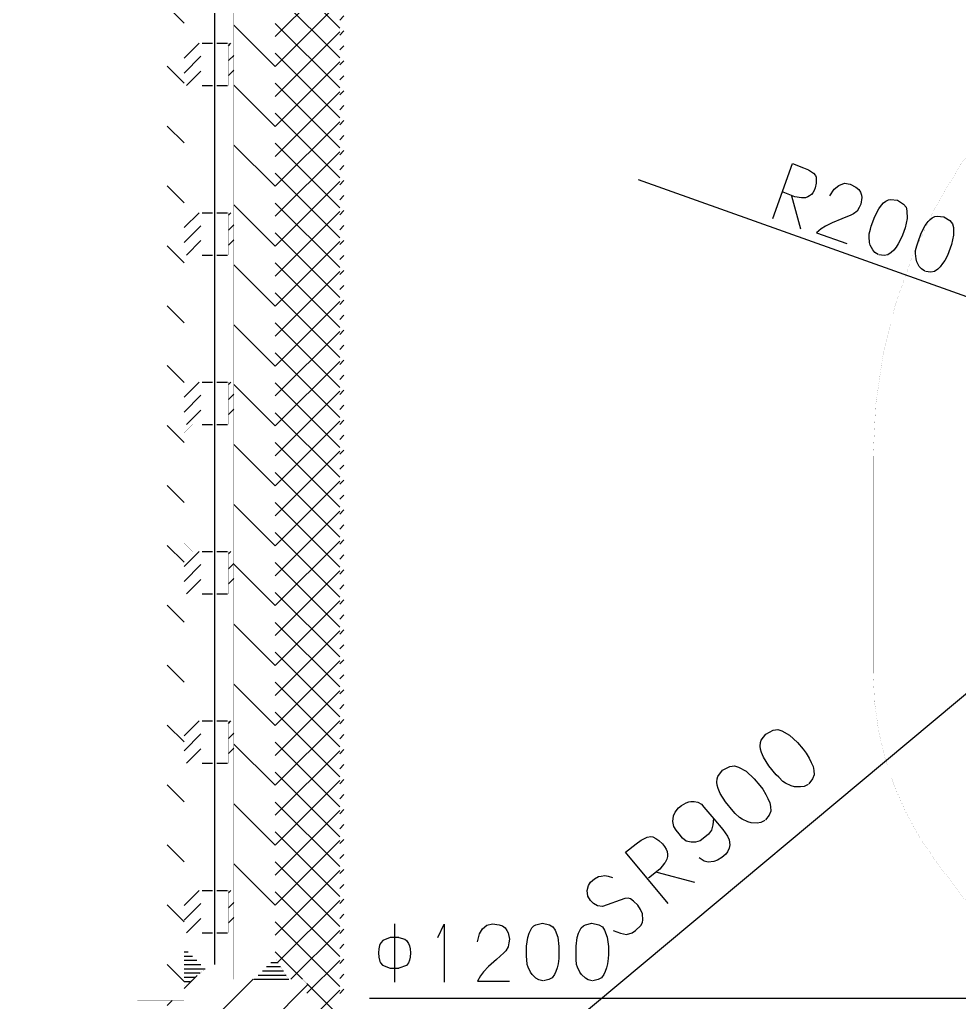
# Model space of a CAD drawing. Extents: x 0 to 8410, y 0 to 11890.
# Drawn here: x 3151.7 to 3595.4, y 8148.6 to 8612.6 of the extents above; entities that cross this region are included whole.
import ezdxf

# ---------------------------------------------------------------- set-up
doc = ezdxf.new("R2010")
doc.units = 0
doc.header["$MEASUREMENT"] = 0
doc.linetypes.add('虚线', pattern=[7, 5, -2])
for name, color, linetype in [('6', 7, 'Continuous'), ('7', 7, 'Continuous'), ('8', 7, 'Continuous')]:
    doc.layers.add(name, color=color, linetype=linetype)

# ---------------------------------------------------------------- blocks, each defined once
blk = doc.blocks.new('BLKENT8')
at = {"layer": '6', "color": 1, "linetype": 'Continuous'}
blk.add_line((3840.47, 8496.39), (3149.8, 7919.35), dxfattribs=at)
at = {"layer": '6', "color": 2, "linetype": 'Continuous'}
for p, q in [((3501.84, 8272.37), (3504.05, 8275.26)), ((3504.05, 8275.26), (3507.45, 8277.06)), ((3507.45, 8277.06), (3509.62, 8277.41)), ((3509.62, 8277.41), (3511.63, 8276.8)), ((3511.63, 8276.8), (3515.21, 8274.79)), ((3515.21, 8274.79), (3518.98, 8271.26)), ((3501.28, 8269.61), (3501.44, 8271.21)), ((3501.54, 8268.16), (3501.28, 8269.61)), ((3501.44, 8271.21), (3501.84, 8272.37)), ((3518.98, 8271.26), (3521.64, 8268.07)), ((3501.9, 8266.59), (3501.54, 8268.16)), ((3502.88, 8264.27), (3501.9, 8266.59)), ((3505.37, 8260.31), (3502.88, 8264.27)), ((3521.64, 8268.07), (3523, 8266.28)), ((3523, 8266.28), (3524.53, 8263.81)), ((3483.59, 8258.17), (3486.99, 8259.97)), ((3486.99, 8259.97), (3489.15, 8260.31)), ((3489.15, 8260.31), (3491.16, 8259.7)), ((3491.16, 8259.7), (3494.75, 8257.69)), ((3508.96, 8256.01), (3505.37, 8260.31)), ((3524.53, 8263.81), (3525.46, 8261.87)), ((3525.46, 8261.87), (3526.31, 8259.88)), ((3526.31, 8259.88), (3526.69, 8258.11)), ((3480.98, 8254.11), (3481.37, 8255.27)), ((3481.37, 8255.27), (3483.59, 8258.17)), ((3494.75, 8257.69), (3498.51, 8254.17)), ((3510.07, 8254.85), (3508.96, 8256.01)), ((3511.97, 8252.9), (3510.07, 8254.85)), ((3526.86, 8255.96), (3526.11, 8254.08)), ((3526.69, 8258.11), (3526.86, 8255.96)), ((3480.81, 8252.51), (3480.98, 8254.11)), ((3481.07, 8251.06), (3480.81, 8252.51)), ((3481.43, 8249.49), (3481.07, 8251.06)), ((3498.51, 8254.17), (3501.18, 8250.97)), ((3501.18, 8250.97), (3502.54, 8249.19)), ((3513.29, 8252.13), (3511.97, 8252.9)), ((3516, 8250.85), (3513.29, 8252.13)), ((3517.46, 8250.4), (3516, 8250.85)), ((3520.3, 8250.27), (3517.46, 8250.4)), ((3522.12, 8250.54), (3520.3, 8250.27)), ((3524.03, 8251.51), (3522.12, 8250.54)), ((3526.11, 8254.08), (3524.35, 8251.78)), ((3482.41, 8247.18), (3481.43, 8249.49)), ((3484.91, 8243.21), (3482.41, 8247.18)), ((3502.54, 8249.19), (3504.06, 8246.71)), ((3504.06, 8246.71), (3504.99, 8244.78)), ((3462.77, 8240.35), (3464.21, 8241.56)), ((3464.21, 8241.56), (3466.36, 8242.73)), ((3466.36, 8242.73), (3467.72, 8243.24)), ((3467.72, 8243.24), (3468.58, 8243.34)), ((3468.58, 8243.34), (3470.16, 8243.41)), ((3470.16, 8243.41), (3471.97, 8243.04)), ((3471.97, 8243.04), (3473.58, 8242.09)), ((3473.58, 8242.09), (3474.79, 8240.81)), ((3488.5, 8238.92), (3484.91, 8243.21)), ((3504.99, 8244.78), (3505.85, 8242.78)), ((3505.85, 8242.78), (3506.23, 8241.01)), ((3506.23, 8241.01), (3506.39, 8238.86)), ((3460.08, 8233.94), (3460.48, 8236.57)), ((3460.48, 8236.57), (3461.23, 8238.44)), ((3461.23, 8238.44), (3462.77, 8240.35)), ((3474.79, 8240.81), (3479.51, 8235.16)), ((3489.6, 8237.76), (3488.5, 8238.92)), ((3491.51, 8235.8), (3489.6, 8237.76)), ((3505.65, 8236.98), (3503.89, 8234.68)), ((3506.39, 8238.86), (3505.65, 8236.98)), ((3460.53, 8231.61), (3460.08, 8233.94)), ((3479.03, 8232.47), (3478.27, 8229.95)), ((3479.22, 8235.34), (3479.03, 8232.47)), ((3479.51, 8235.16), (3483.71, 8230.12)), ((3492.83, 8235.03), (3491.51, 8235.8)), ((3495.54, 8233.75), (3492.83, 8235.03)), ((3497, 8233.3), (3495.54, 8233.75)), ((3499.84, 8233.17), (3497, 8233.3)), ((3501.66, 8233.44), (3499.84, 8233.17)), ((3503.57, 8234.41), (3501.66, 8233.44)), ((3461.63, 8229.81), (3460.53, 8231.61)), ((3463.06, 8228.09), (3461.63, 8229.81)), ((3464.7, 8226.13), (3463.06, 8228.09)), ((3476.91, 8227.99), (3475.15, 8226.51)), ((3478.27, 8229.95), (3476.91, 8227.99)), ((3483.71, 8230.12), (3485.93, 8226.98)), ((3437.73, 8219.43), (3442.81, 8223.47)), ((3442.81, 8223.47), (3445.08, 8225.16)), ((3445.08, 8225.16), (3448, 8226.55)), ((3448, 8226.55), (3449.63, 8226.88)), ((3449.63, 8226.88), (3450.63, 8226.67)), ((3450.63, 8226.67), (3452.03, 8225.96)), ((3452.03, 8225.96), (3453.46, 8225.07)), ((3453.46, 8225.07), (3455.24, 8223.43)), ((3455.24, 8223.43), (3456.18, 8222.14)), ((3466.46, 8224.68), (3464.7, 8226.13)), ((3468.71, 8224.26), (3466.46, 8224.68)), ((3470.84, 8224.16), (3468.71, 8224.26)), ((3472.96, 8224.89), (3470.84, 8224.16)), ((3475.15, 8226.51), (3472.96, 8224.89)), ((3485.93, 8226.98), (3486.74, 8225.36)), ((3486.93, 8223.01), (3486.68, 8221.35)), ((3486.74, 8225.36), (3486.93, 8223.01)), ((3457.94, 8195.25), (3437.73, 8219.43)), ((3456.18, 8222.14), (3456.95, 8220.9)), ((3456.95, 8220.9), (3457.34, 8219.77)), ((3457.34, 8219.77), (3457.5, 8218.44)), ((3457.5, 8218.44), (3457.53, 8217.42)), ((3485.08, 8218.54), (3483.15, 8216.93)), ((3485.83, 8219.59), (3485.08, 8218.54)), ((3486.68, 8221.35), (3485.83, 8219.59)), ((3456.23, 8214.25), (3453.91, 8211.48)), ((3456.45, 8214.64), (3456.23, 8214.25)), ((3457.24, 8216.14), (3456.45, 8214.64)), ((3457.53, 8217.42), (3457.24, 8216.14)), ((3474.89, 8215.24), (3472.5, 8216.8)), ((3476.8, 8214.75), (3474.89, 8215.24)), ((3479.4, 8215.06), (3476.8, 8214.75)), ((3481.18, 8215.71), (3479.4, 8215.06)), ((3483.15, 8216.93), (3481.18, 8215.71)), ((3453.91, 8211.48), (3448.59, 8207.25)), ((3452.49, 8210.08), (3470.32, 8205.38)), ((3419.58, 8201.36), (3420.26, 8203.8)), ((3420.26, 8203.8), (3421.14, 8205.37)), ((3421.14, 8205.37), (3423.06, 8206.97)), ((3423.06, 8206.97), (3424.98, 8207.95)), ((3424.98, 8207.95), (3426.19, 8208.13)), ((3426.19, 8208.13), (3428.01, 8208.4)), ((3428.01, 8208.4), (3429.53, 8208.21)), ((3429.53, 8208.21), (3431.54, 8207.59)), ((3419.9, 8198.7), (3419.58, 8201.36)), ((3421.19, 8196.65), (3419.9, 8198.7)), ((3422.69, 8195.19), (3421.19, 8196.65)), ((3424.58, 8194.07), (3422.69, 8195.19)), ((3437.38, 8197.67), (3426.81, 8193.84)), ((3438.96, 8197.74), (3437.38, 8197.67)), ((3440.05, 8197.4), (3438.96, 8197.74)), ((3441.58, 8196.39), (3440.05, 8197.4)), ((3443.49, 8194.43), (3441.58, 8196.39)), ((3426.81, 8193.84), (3424.58, 8194.07)), ((3444.87, 8192.46), (3443.49, 8194.43)), ((3445.82, 8190.34), (3444.87, 8192.46)), ((3445.97, 8187.54), (3445.82, 8190.34)), ((3444.97, 8184.83), (3445.77, 8186.33)), ((3445.77, 8186.33), (3445.97, 8187.54)), ((3431.86, 8182.42), (3435.35, 8181.17)), ((3435.35, 8181.17), (3438.23, 8180.66)), ((3438.23, 8180.66), (3440.88, 8181.41)), ((3440.88, 8181.41), (3442.51, 8182.56)), ((3442.51, 8182.56), (3444.97, 8184.83))]:
    blk.add_line(p, q, dxfattribs=at)
blk = doc.blocks.new('BLKENT33')
at = {"layer": '6', "color": 1, "linetype": 'Continuous'}
for p, q in [((3749.8, 8460.23), (3749.8, 8110.43)), ((3749.8, 8150.43), (3316.85, 8150.43))]:
    blk.add_line(p, q, dxfattribs=at)
at = {"layer": '6', "color": 2, "linetype": 'Continuous'}
for p, q in [((3328.65, 8185.65), (3328.65, 8158.07)), ((3349.06, 8179.21), (3352.17, 8185.51)), ((3352.17, 8185.51), (3352.17, 8158.07)), ((3372.3, 8185.09), (3374.95, 8185.65)), ((3374.95, 8185.65), (3378.06, 8185.23)), ((3378.06, 8185.23), (3379.71, 8184.67)), ((3394.53, 8184.67), (3395.45, 8185.23)), ((3395.45, 8185.23), (3398.56, 8185.93)), ((3398.56, 8185.93), (3401.85, 8185.23)), ((3401.85, 8185.23), (3403.5, 8184.25)), ((3417.87, 8184.67), (3418.78, 8185.23)), ((3418.78, 8185.23), (3421.89, 8185.93)), ((3421.89, 8185.93), (3425.19, 8185.23)), ((3425.19, 8185.23), (3426.83, 8184.25)), ((3367.81, 8177.11), (3368.73, 8180.89)), ((3368.73, 8180.89), (3370.19, 8183.27)), ((3370.19, 8183.27), (3372.3, 8185.09)), ((3379.71, 8184.67), (3380.9, 8183.69)), ((3380.9, 8183.69), (3381.72, 8182.57)), ((3381.72, 8182.57), (3382.27, 8181.45)), ((3382.27, 8181.45), (3382.91, 8178.37)), ((3391.6, 8179.21), (3392.24, 8181.31)), ((3392.24, 8181.31), (3392.89, 8182.57)), ((3392.89, 8182.57), (3393.53, 8183.69)), ((3393.53, 8183.69), (3394.53, 8184.67)), ((3403.5, 8184.25), (3404.51, 8182.71)), ((3404.51, 8182.71), (3405.79, 8179.35)), ((3414.94, 8179.21), (3415.58, 8181.31)), ((3415.58, 8181.31), (3416.22, 8182.57)), ((3416.22, 8182.57), (3416.86, 8183.69)), ((3416.86, 8183.69), (3417.87, 8184.67)), ((3426.83, 8184.25), (3427.84, 8182.71)), ((3427.84, 8182.71), (3429.12, 8179.35)), ((3321.97, 8176.27), (3321.6, 8175.43)), ((3322.34, 8176.83), (3321.97, 8176.27)), ((3323.16, 8177.81), (3322.34, 8176.83)), ((3326.55, 8179.21), (3323.16, 8177.81)), ((3330.75, 8179.21), (3326.55, 8179.21)), ((3330.75, 8179.21), (3333.59, 8178.37)), ((3333.59, 8178.37), (3334.41, 8177.81)), ((3334.41, 8177.81), (3335.33, 8176.41)), ((3335.33, 8176.41), (3335.79, 8175.29)), ((3382.73, 8176.69), (3382.36, 8174.73)), ((3382.91, 8178.37), (3382.73, 8176.69)), ((3391.06, 8175.15), (3391.6, 8179.21)), ((3405.79, 8179.35), (3406.34, 8174.87)), ((3414.39, 8175.15), (3414.94, 8179.21)), ((3429.12, 8179.35), (3429.67, 8174.87)), ((3321.24, 8173.89), (3321.15, 8171.93)), ((3321.15, 8171.93), (3321.24, 8169.97)), ((3321.6, 8175.43), (3321.24, 8173.89)), ((3335.79, 8175.29), (3336.06, 8173.89)), ((3336.06, 8173.89), (3336.15, 8171.93)), ((3336.15, 8171.93), (3336.06, 8169.97)), ((3380.26, 8171.93), (3376.78, 8168.85)), ((3381.26, 8172.91), (3380.26, 8171.93)), ((3382.36, 8174.73), (3381.26, 8172.91)), ((3391.06, 8170.25), (3391.06, 8175.15)), ((3406.34, 8174.87), (3406.34, 8171.23)), ((3414.39, 8170.25), (3414.39, 8175.15)), ((3429.67, 8174.87), (3429.67, 8171.23)), ((3321.24, 8169.97), (3321.7, 8167.87)), ((3321.7, 8167.87), (3322.06, 8167.17)), ((3322.06, 8167.17), (3322.98, 8166.05)), ((3335.24, 8167.17), (3334.32, 8165.91)), ((3335.79, 8168.43), (3335.24, 8167.17)), ((3336.06, 8169.97), (3335.79, 8168.43)), ((3376.78, 8168.85), (3373.12, 8165.49)), ((3391.15, 8168.85), (3391.06, 8170.25)), ((3391.33, 8166.47), (3391.15, 8168.85)), ((3405.88, 8166.75), (3405.42, 8164.93)), ((3406.25, 8169.27), (3405.88, 8166.75)), ((3406.34, 8171.23), (3406.25, 8169.27)), ((3414.48, 8168.85), (3414.39, 8170.25)), ((3414.66, 8166.47), (3414.48, 8168.85)), ((3429.21, 8166.75), (3428.75, 8164.93)), ((3429.58, 8169.27), (3429.21, 8166.75)), ((3429.67, 8171.23), (3429.58, 8169.27)), ((3322.98, 8166.05), (3326.55, 8164.65)), ((3326.55, 8164.65), (3330.75, 8164.65)), ((3334.32, 8165.91), (3330.75, 8164.65)), ((3370.65, 8162.97), (3369.28, 8161.15)), ((3373.12, 8165.49), (3370.65, 8162.97)), ((3391.79, 8165.21), (3391.33, 8166.47)), ((3392.89, 8162.83), (3391.79, 8165.21)), ((3393.62, 8161.71), (3392.89, 8162.83)), ((3404.87, 8163.11), (3404.14, 8161.71)), ((3405.42, 8164.93), (3404.87, 8163.11)), ((3415.12, 8165.21), (3414.66, 8166.47)), ((3416.22, 8162.83), (3415.12, 8165.21)), ((3416.95, 8161.71), (3416.22, 8162.83)), ((3428.21, 8163.11), (3427.47, 8161.71)), ((3428.75, 8164.93), (3428.21, 8163.11)), ((3369.28, 8161.15), (3367.81, 8158.63)), ((3367.81, 8158.63), (3382.91, 8158.63)), ((3395.45, 8160.03), (3393.62, 8161.71)), ((3396.82, 8159.19), (3395.45, 8160.03)), ((3398.65, 8158.77), (3396.82, 8159.19)), ((3401.49, 8159.33), (3399.02, 8158.77)), ((3403.04, 8160.17), (3401.49, 8159.33)), ((3404.14, 8161.71), (3403.04, 8160.17)), ((3418.78, 8160.03), (3416.95, 8161.71)), ((3420.15, 8159.19), (3418.78, 8160.03)), ((3421.98, 8158.77), (3420.15, 8159.19)), ((3424.82, 8159.33), (3422.35, 8158.77)), ((3426.38, 8160.17), (3424.82, 8159.33)), ((3427.47, 8161.71), (3426.38, 8160.17))]:
    blk.add_line(p, q, dxfattribs=at)
at = {"layer": '6', "color": 1, "linetype": 'Continuous'}
blk.add_solid([(3749.8, 8150.43), (3719.91, 8147.82), (3719.91, 8153.05)], dxfattribs=at)
blk = doc.blocks.new('BLKENT36')
at = {"layer": '6', "color": 2, "linetype": 'Continuous'}
for p, q in [((3507.28, 8518.7), (3516.54, 8544.68)), ((3516.54, 8544.68), (3521.84, 8542.64)), ((3521.84, 8542.64), (3524.12, 8541.68)), ((3524.12, 8541.68), (3526.47, 8540.1)), ((3526.47, 8540.1), (3527.44, 8539.01)), ((3527.44, 8539.01), (3527.72, 8538.16)), ((3527.72, 8538.16), (3527.82, 8536.79)), ((3527.33, 8533.25), (3526.77, 8531.96)), ((3527.78, 8535.32), (3527.33, 8533.25)), ((3527.82, 8536.79), (3527.78, 8535.32)), ((3536.32, 8532.57), (3538.5, 8534.32)), ((3538.5, 8534.32), (3541.09, 8535.33)), ((3541.09, 8535.33), (3543.78, 8534.96)), ((3543.78, 8534.96), (3546.57, 8533.52)), ((3546.57, 8533.52), (3547.93, 8532.44)), ((3517.73, 8528.94), (3512.18, 8531.07)), ((3516.05, 8529.4), (3520.42, 8513.87)), ((3520.85, 8528.43), (3517.73, 8528.94)), ((3523.82, 8528.85), (3522.72, 8528.5)), ((3524.57, 8529.33), (3523.82, 8528.85)), ((3525.5, 8530.04), (3524.57, 8529.33)), ((3526.18, 8530.84), (3525.5, 8530.04)), ((3526.77, 8531.96), (3526.18, 8530.84)), ((3534.19, 8529.32), (3536.32, 8532.57)), ((3547.93, 8532.44), (3548.72, 8531.12)), ((3548.72, 8531.12), (3549.12, 8529.78)), ((3549.12, 8529.78), (3549.26, 8528.54)), ((3521.24, 8528.44), (3520.85, 8528.43)), ((3522.72, 8528.5), (3521.24, 8528.44)), ((3548.83, 8525.43), (3548.09, 8523.91)), ((3549.26, 8528.54), (3548.83, 8525.43)), ((3557.3, 8523.3), (3558.61, 8525.06)), ((3558.61, 8525.06), (3559.63, 8526.03)), ((3559.63, 8526.03), (3560.61, 8526.87)), ((3560.61, 8526.87), (3561.89, 8527.46)), ((3561.89, 8527.46), (3562.94, 8527.68)), ((3562.94, 8527.68), (3566.11, 8527.29)), ((3566.11, 8527.29), (3568.97, 8525.52)), ((3568.97, 8525.52), (3570.2, 8524.05)), ((3570.2, 8524.05), (3570.63, 8522.26)), ((3544.17, 8520.26), (3539.86, 8518.52)), ((3545.44, 8520.84), (3544.17, 8520.26)), ((3547.09, 8522.19), (3545.44, 8520.84)), ((3548.09, 8523.91), (3547.09, 8522.19)), ((3553.77, 8515.04), (3555.42, 8519.66)), ((3555.42, 8519.66), (3557.3, 8523.3)), ((3570.63, 8522.26), (3570.7, 8518.66)), ((3582.59, 8519.03), (3583.87, 8519.62)), ((3583.87, 8519.62), (3584.92, 8519.84)), ((3584.92, 8519.84), (3588.08, 8519.45)), ((3588.08, 8519.45), (3590.95, 8517.68)), ((3532.11, 8515.05), (3530.2, 8513.79)), ((3535.28, 8516.59), (3532.11, 8515.05)), ((3539.86, 8518.52), (3535.28, 8516.59)), ((3553.39, 8513.7), (3553.77, 8515.04)), ((3570.7, 8518.66), (3569.72, 8514.26)), ((3577.39, 8511.82), (3579.28, 8515.46)), ((3579.28, 8515.46), (3580.58, 8517.22)), ((3580.58, 8517.22), (3581.61, 8518.19)), ((3581.61, 8518.19), (3582.59, 8519.03)), ((3590.95, 8517.68), (3592.17, 8516.21)), ((3592.17, 8516.21), (3592.6, 8514.42)), ((3530.2, 8513.79), (3527.98, 8511.91)), ((3527.98, 8511.91), (3542.2, 8506.84)), ((3552.76, 8511.39), (3553.39, 8513.7)), ((3552.77, 8510.05), (3552.76, 8511.39)), ((3553, 8507.44), (3552.77, 8510.05)), ((3568.49, 8510.83), (3567.75, 8509.02)), ((3569.72, 8514.26), (3568.49, 8510.83)), ((3575.75, 8507.2), (3577.39, 8511.82)), ((3592.68, 8510.82), (3591.69, 8506.42)), ((3592.6, 8514.42), (3592.68, 8510.82)), ((3553.31, 8506.14), (3553, 8507.44)), ((3554.47, 8503.94), (3553.31, 8506.14)), ((3566.56, 8506.77), (3565.51, 8505.21)), ((3567.75, 8509.02), (3566.56, 8506.77)), ((3574.74, 8503.55), (3575.36, 8505.85)), ((3575.36, 8505.85), (3575.75, 8507.2)), ((3591.69, 8506.42), (3590.47, 8502.99)), ((3555.48, 8502.69), (3554.47, 8503.94)), ((3557.07, 8501.68), (3555.48, 8502.69)), ((3559.93, 8501.25), (3557.41, 8501.56)), ((3561.67, 8501.52), (3559.93, 8501.25)), ((3563.23, 8502.6), (3561.67, 8501.52)), ((3564.39, 8503.68), (3563.23, 8502.6)), ((3565.51, 8505.21), (3564.39, 8503.68)), ((3574.74, 8502.21), (3574.74, 8503.55)), ((3574.98, 8499.6), (3574.74, 8502.21)), ((3589.72, 8501.18), (3588.53, 8498.93)), ((3590.47, 8502.99), (3589.72, 8501.18)), ((3575.29, 8498.3), (3574.98, 8499.6)), ((3576.45, 8496.1), (3575.29, 8498.3)), ((3587.49, 8497.37), (3586.36, 8495.83)), ((3588.53, 8498.93), (3587.49, 8497.37)), ((3577.46, 8494.85), (3576.45, 8496.1)), ((3579.04, 8493.84), (3577.46, 8494.85)), ((3581.9, 8493.41), (3579.39, 8493.72)), ((3583.65, 8493.68), (3581.9, 8493.41)), ((3585.2, 8494.76), (3583.65, 8493.68)), ((3586.36, 8495.83), (3585.2, 8494.76))]:
    blk.add_line(p, q, dxfattribs=at)
at = {"layer": '6', "color": 1, "linetype": 'Continuous'}
blk.add_line((3664.41, 8458.24), (3443.86, 8536.93), dxfattribs=at)
blk.add_solid([(3617.32, 8475.05), (3646.34, 8467.46), (3644.58, 8462.54)], dxfattribs=at)
blk = doc.blocks.new('BLKENT281')
at = {"layer": '6', "color": 2, "linetype": 'Continuous'}
for p, q in [((3515.39, 8740.38), (3498.04, 8718.95)), ((3504.94, 8737.5), (3504.3, 8737.29)), ((3506.19, 8737.74), (3504.94, 8737.5)), ((3509.7, 8736.7), (3506.19, 8737.74)), ((3499.77, 8732.86), (3498.8, 8730.94)), ((3500.93, 8734.44), (3499.77, 8732.86)), ((3502.23, 8735.91), (3500.93, 8734.44)), ((3503.49, 8736.87), (3502.23, 8735.91)), ((3504.3, 8737.29), (3503.49, 8736.87)), ((3512.98, 8734.05), (3509.7, 8736.7)), ((3512.98, 8734.05), (3514.65, 8731.61)), ((3498.8, 8730.94), (3498.64, 8730.16)), ((3498.64, 8730.16), (3498.65, 8728.72)), ((3498.65, 8728.72), (3500.54, 8725.38)), ((3514.77, 8729), (3514.42, 8727.84)), ((3514.65, 8731.61), (3514.94, 8730.66)), ((3514.94, 8730.66), (3514.77, 8729)), ((3500.54, 8725.38), (3503.81, 8722.74)), ((3511.29, 8723.53), (3510.1, 8722.51)), ((3512.59, 8725), (3511.29, 8723.53)), ((3513.75, 8726.58), (3512.59, 8725)), ((3514.42, 8727.84), (3513.75, 8726.58)), ((3533.58, 8725.47), (3516.31, 8704.15)), ((3527.2, 8722.53), (3533.58, 8725.47)), ((3507.38, 8721.47), (3503.81, 8722.74)), ((3508.88, 8721.87), (3507.38, 8721.47)), ((3510.1, 8722.51), (3508.88, 8721.87)), ((3539.15, 8707.63), (3542.13, 8710.44)), ((3542.13, 8710.44), (3543.95, 8711.67)), ((3543.95, 8711.67), (3545.24, 8712.25)), ((3545.24, 8712.25), (3546.44, 8712.71)), ((3546.44, 8712.71), (3547.84, 8712.84)), ((3547.84, 8712.84), (3548.91, 8712.7)), ((3548.91, 8712.7), (3551.77, 8711.29)), ((3551.77, 8711.29), (3553.88, 8708.67)), ((3536.07, 8703.82), (3539.15, 8707.63)), ((3554.36, 8705.04), (3553.24, 8701.62)), ((3553.88, 8708.67), (3554.55, 8706.87)), ((3554.55, 8706.87), (3554.36, 8705.04)), ((3533.46, 8699.45), (3533.9, 8700.71)), ((3533.9, 8700.71), (3535.26, 8702.68)), ((3535.26, 8702.68), (3536.07, 8703.82)), ((3553.24, 8701.62), (3550.85, 8697.8)), ((3532.68, 8695.57), (3532.82, 8696.91)), ((3532.82, 8696.91), (3533.46, 8699.45)), ((3550.85, 8697.8), (3548.56, 8694.97)), ((3558.59, 8694.41), (3561.68, 8696.78)), ((3561.68, 8696.78), (3564.31, 8697.7)), ((3564.31, 8697.7), (3567.09, 8697.79)), ((3567.09, 8697.79), (3569.51, 8696.56)), ((3569.51, 8696.56), (3571.66, 8694.27)), ((3533.05, 8693.12), (3532.68, 8695.57)), ((3533.59, 8691.6), (3533.05, 8693.12)), ((3534.74, 8690.12), (3533.59, 8691.6)), ((3545.38, 8691.77), (3543.88, 8690.65)), ((3547.25, 8693.5), (3545.38, 8691.77)), ((3548.56, 8694.97), (3547.25, 8693.5)), ((3571.66, 8694.27), (3572.59, 8692.8)), ((3572.59, 8692.8), (3572.9, 8691.29)), ((3572.9, 8691.29), (3572.83, 8689.9)), ((3537.3, 8688.77), (3535.03, 8689.89)), ((3539.04, 8688.45), (3537.3, 8688.77)), ((3540.86, 8688.95), (3539.04, 8688.45)), ((3542.31, 8689.58), (3540.86, 8688.95)), ((3543.88, 8690.65), (3542.31, 8689.58)), ((3572.56, 8688.69), (3571.11, 8685.89)), ((3572.83, 8689.9), (3572.56, 8688.69)), ((3555.4, 8682.04), (3551.89, 8681.64)), ((3560.36, 8682.35), (3555.4, 8682.04)), ((3565, 8682.56), (3560.36, 8682.35)), ((3566.4, 8682.68), (3565, 8682.56)), ((3568.4, 8683.41), (3566.4, 8682.68)), ((3569.92, 8684.7), (3568.4, 8683.41)), ((3571.11, 8685.89), (3569.92, 8684.7)), ((3549.68, 8681.09), (3546.96, 8680.05)), ((3546.96, 8680.05), (3558.69, 8670.55)), ((3551.89, 8681.64), (3549.68, 8681.09)), ((3575.47, 8656.96), (3578.12, 8679.86)), ((3566.14, 8665.06), (3587.85, 8671.8)), ((3606.12, 8666.74), (3588.85, 8645.41)), ((3599.73, 8663.8), (3606.12, 8666.74)), ((3624.25, 8652.05), (3606.98, 8630.73)), ((3617.87, 8649.11), (3624.25, 8652.05))]:
    blk.add_line(p, q, dxfattribs=at)
at = {"layer": '6', "color": 1, "linetype": 'Continuous'}
blk.add_line((3468.31, 8724.83), (3711.68, 8527.74), dxfattribs=at)
for points in [[(3632.8, 8591.62), (3657.67, 8574.84), (3654.38, 8570.78)], [(3711.68, 8527.74), (3686.81, 8544.52), (3690.1, 8548.58)]]:
    blk.add_solid(points, dxfattribs=at)
blk = doc.blocks.new('BLKENT481')
at = {"layer": '7', "color": 1, "linetype": 'Continuous'}
for p, q in [((3272.3, 8590.46), (3252.8, 8609.96)), ((3272.3, 8562.18), (3252.8, 8581.68)), ((3272.3, 8533.89), (3252.8, 8553.39)), ((3272.3, 8505.61), (3252.8, 8525.11)), ((3272.3, 8477.32), (3252.8, 8496.82)), ((3272.3, 8449.04), (3252.8, 8468.54)), ((3272.3, 8420.75), (3252.8, 8440.25)), ((3272.3, 8392.47), (3252.8, 8411.97)), ((3272.3, 8364.19), (3252.8, 8383.69)), ((3272.3, 8335.9), (3252.8, 8355.4)), ((3272.3, 8307.62), (3252.8, 8327.12)), ((3272.3, 8279.33), (3252.8, 8298.83)), ((3272.3, 8251.05), (3252.8, 8270.55)), ((3272.3, 8222.76), (3252.8, 8242.26)), ((3272.3, 8194.48), (3252.8, 8213.98))]:
    blk.add_line(p, q, dxfattribs=at)
blk = doc.blocks.new('BLKENT482')
at = {"layer": '7', "color": 1, "linetype": 'Continuous'}
for p, q in [((3270.3, 8167.44), (3273.6, 8167.44)), ((3266.3, 8163.44), (3276.2, 8163.44)), ((3268.3, 8165.44), (3274.9, 8165.44)), ((3262.3, 8159.44), (3278.8, 8159.44)), ((3264.3, 8161.44), (3277.5, 8161.44))]:
    blk.add_line(p, q, dxfattribs=at)
blk = doc.blocks.new('BLKENT483')
at = {"layer": '7', "color": 1, "linetype": 'Continuous'}
for p, q in [((3229.3, 8172.44), (3231.3, 8172.44)), ((3229.3, 8170.44), (3233.3, 8170.44)), ((3229.3, 8168.44), (3235.3, 8168.44)), ((3229.3, 8166.44), (3237.3, 8166.44)), ((3229.3, 8164.44), (3239.3, 8164.44)), ((3229.3, 8162.44), (3236.92, 8162.44)), ((3229.3, 8160.44), (3234.53, 8160.44)), ((3229.3, 8158.44), (3232.15, 8158.44))]:
    blk.add_line(p, q, dxfattribs=at)
blk = doc.blocks.new('BLKENT487')
at = {"layer": '7', "color": 1, "linetype": 'Continuous'}
for p, q in [((3229.3, 8610.92), (3221.3, 8618.92)), ((3229.3, 8582.63), (3221.3, 8590.63)), ((3229.3, 8554.35), (3221.3, 8562.35)), ((3229.3, 8526.06), (3221.3, 8534.06)), ((3229.3, 8497.78), (3221.3, 8505.78)), ((3229.3, 8469.49), (3221.3, 8477.49)), ((3229.3, 8441.21), (3221.3, 8449.21)), ((3229.3, 8412.93), (3221.3, 8420.93)), ((3229.3, 8384.64), (3221.3, 8392.64)), ((3229.3, 8356.36), (3221.3, 8364.36)), ((3229.3, 8328.07), (3221.3, 8336.07)), ((3229.3, 8299.79), (3221.3, 8307.79)), ((3229.3, 8271.51), (3221.3, 8279.5)), ((3229.3, 8243.22), (3221.3, 8251.22)), ((3229.3, 8214.94), (3221.3, 8222.94)), ((3229.3, 8186.65), (3221.3, 8194.65)), ((3229.3, 8158.37), (3221.3, 8166.37))]:
    blk.add_line(p, q, dxfattribs=at)
blk = doc.blocks.new('BLKENT489')
at = {"layer": '7', "color": 1, "linetype": 'Continuous'}
for p, q in [((3229.3, 8155.06), (3235.44, 8161.2)), ((3242.96, 8140.43), (3261.96, 8159.44)), ((3262.3, 8131.49), (3287.77, 8156.97)), ((3221.3, 8147.06), (3223.68, 8149.44)), ((3262.3, 8103.21), (3287.3, 8128.21)), ((3262.3, 8074.92), (3287.3, 8099.92)), ((3262.3, 8046.64), (3287.3, 8071.64)), ((3262.3, 8018.35), (3287.3, 8043.35)), ((3262.3, 7990.07), (3287.3, 8015.07)), ((3262.3, 7961.79), (3287.3, 7986.79)), ((3278.81, 7950.01), (3287.3, 7958.5)), ((3262.3, 7933.5), (3268.8, 7940)), ((3268.8, 7940), (3269.8, 7941)), ((3281.52, 7924.44), (3287.3, 7930.22))]:
    blk.add_line(p, q, dxfattribs=at)
blk = doc.blocks.new('BLKENT558')
at = {"layer": '7', "color": 1, "linetype": 'Continuous'}
for p, q in [((3302.8, 8608.63), (3272.3, 8639.13)), ((3272.3, 8604.6), (3302.8, 8635.1)), ((3302.8, 8594.49), (3272.3, 8624.99)), ((3272.3, 8590.46), (3302.8, 8620.96)), ((3302.8, 8580.35), (3272.3, 8610.85)), ((3272.3, 8576.32), (3302.8, 8606.82)), ((3302.8, 8566.2), (3272.3, 8596.7)), ((3272.3, 8562.18), (3302.8, 8592.67)), ((3302.8, 8552.06), (3272.3, 8582.56)), ((3272.3, 8548.03), (3302.8, 8578.53)), ((3302.8, 8537.92), (3272.3, 8568.42)), ((3272.3, 8533.89), (3302.8, 8564.39)), ((3302.8, 8523.78), (3272.3, 8554.28)), ((3272.3, 8519.75), (3302.8, 8550.25)), ((3302.8, 8509.64), (3272.3, 8540.13)), ((3272.3, 8505.61), (3302.8, 8536.11)), ((3302.8, 8495.49), (3272.3, 8525.99)), ((3272.3, 8491.46), (3302.8, 8521.96)), ((3302.8, 8481.35), (3272.3, 8511.85)), ((3272.3, 8477.32), (3302.8, 8507.82)), ((3302.8, 8467.21), (3272.3, 8497.71)), ((3272.3, 8463.18), (3302.8, 8493.68)), ((3302.8, 8453.07), (3272.3, 8483.57)), ((3272.3, 8449.04), (3302.8, 8479.54)), ((3302.8, 8438.92), (3272.3, 8469.42)), ((3272.3, 8434.9), (3302.8, 8465.4)), ((3302.8, 8424.78), (3272.3, 8455.28)), ((3272.3, 8420.75), (3302.8, 8451.25)), ((3302.8, 8410.64), (3272.3, 8441.14)), ((3272.3, 8406.61), (3302.8, 8437.11)), ((3302.8, 8396.5), (3272.3, 8427)), ((3272.3, 8392.47), (3302.8, 8422.97)), ((3302.8, 8382.36), (3272.3, 8412.86)), ((3272.3, 8378.33), (3302.8, 8408.83)), ((3302.8, 8368.21), (3272.3, 8398.71)), ((3272.3, 8364.19), (3302.8, 8394.69)), ((3302.8, 8354.07), (3272.3, 8384.57)), ((3272.3, 8350.04), (3302.8, 8380.54)), ((3302.8, 8339.93), (3272.3, 8370.43)), ((3272.3, 8335.9), (3302.8, 8366.4)), ((3302.8, 8325.79), (3272.3, 8356.29)), ((3272.3, 8321.76), (3302.8, 8352.26)), ((3302.8, 8311.65), (3272.3, 8342.14)), ((3272.3, 8307.62), (3302.8, 8338.12)), ((3302.8, 8297.5), (3272.3, 8328)), ((3272.3, 8293.47), (3302.8, 8323.97)), ((3302.8, 8283.36), (3272.3, 8313.86)), ((3272.3, 8279.33), (3302.8, 8309.83)), ((3302.8, 8269.22), (3272.3, 8299.72)), ((3272.3, 8265.19), (3302.8, 8295.69)), ((3302.8, 8255.08), (3272.3, 8285.58)), ((3272.3, 8251.05), (3302.8, 8281.55)), ((3302.8, 8240.93), (3272.3, 8271.43)), ((3272.3, 8236.91), (3302.8, 8267.41)), ((3302.8, 8226.79), (3272.3, 8257.29)), ((3272.3, 8222.76), (3302.8, 8253.26)), ((3302.8, 8212.65), (3272.3, 8243.15)), ((3272.3, 8208.62), (3302.8, 8239.12)), ((3302.8, 8198.51), (3272.3, 8229.01)), ((3272.3, 8194.48), (3302.8, 8224.98)), ((3302.8, 8184.37), (3272.3, 8214.87)), ((3272.3, 8180.34), (3302.8, 8210.84)), ((3302.8, 8170.22), (3272.3, 8200.72)), ((3273.58, 8167.47), (3302.8, 8196.7)), ((3302.8, 8156.08), (3272.3, 8186.58)), ((3279.68, 8159.44), (3302.8, 8182.55)), ((3285.3, 8159.44), (3272.3, 8172.44)), ((3287.3, 8152.91), (3302.8, 8168.41)), ((3302.8, 8141.94), (3287.3, 8157.44)), ((3287.3, 8138.77), (3302.8, 8154.27))]:
    blk.add_line(p, q, dxfattribs=at)
blk = doc.blocks.new('BLKENT567')
at = {"layer": '7', "color": 1, "linetype": 'Continuous'}
for p, q in [((3302.8, 8612.41), (3304.8, 8614.41)), ((3302.8, 8605.34), (3304.8, 8607.34)), ((3302.8, 8598.27), (3304.8, 8600.27)), ((3302.8, 8591.2), (3304.8, 8593.2)), ((3302.8, 8584.12), (3304.8, 8586.12)), ((3302.8, 8577.05), (3304.8, 8579.05)), ((3302.8, 8569.98), (3304.8, 8571.98)), ((3302.8, 8562.91), (3304.8, 8564.91)), ((3302.8, 8555.84), (3304.8, 8557.84)), ((3302.8, 8548.77), (3304.8, 8550.77)), ((3302.8, 8541.7), (3304.8, 8543.7)), ((3302.8, 8534.63), (3304.8, 8536.63)), ((3302.8, 8527.55), (3304.8, 8529.56)), ((3302.8, 8520.48), (3304.8, 8522.49)), ((3302.8, 8513.41), (3304.8, 8515.41)), ((3302.8, 8506.34), (3304.8, 8508.34)), ((3302.8, 8499.27), (3304.8, 8501.27)), ((3302.8, 8492.2), (3304.8, 8494.2)), ((3302.8, 8485.13), (3304.8, 8487.13)), ((3302.8, 8478.06), (3304.8, 8480.06)), ((3302.8, 8470.99), (3304.8, 8472.99)), ((3302.8, 8463.92), (3304.8, 8465.92)), ((3302.8, 8456.84), (3304.8, 8458.85)), ((3302.8, 8449.77), (3304.8, 8451.77)), ((3302.8, 8442.7), (3304.8, 8444.7)), ((3302.8, 8435.63), (3304.8, 8437.63)), ((3302.8, 8428.56), (3304.8, 8430.56)), ((3302.8, 8421.49), (3304.8, 8423.49)), ((3302.8, 8414.42), (3304.8, 8416.42)), ((3302.8, 8407.35), (3304.8, 8409.35)), ((3302.8, 8400.28), (3304.8, 8402.28)), ((3302.8, 8393.21), (3304.8, 8395.21)), ((3302.8, 8386.13), (3304.8, 8388.13)), ((3302.8, 8379.06), (3304.8, 8381.06)), ((3302.8, 8371.99), (3304.8, 8373.99)), ((3302.8, 8364.92), (3304.8, 8366.92)), ((3302.8, 8357.85), (3304.8, 8359.85)), ((3302.8, 8350.78), (3304.8, 8352.78)), ((3302.8, 8343.71), (3304.8, 8345.71)), ((3302.8, 8336.64), (3304.8, 8338.64)), ((3302.8, 8329.57), (3304.8, 8331.57)), ((3302.8, 8322.49), (3304.8, 8324.49)), ((3302.8, 8315.42), (3304.8, 8317.42)), ((3302.8, 8308.35), (3304.8, 8310.35)), ((3302.8, 8301.28), (3304.8, 8303.28)), ((3302.8, 8294.21), (3304.8, 8296.21)), ((3302.8, 8287.14), (3304.8, 8289.14)), ((3302.8, 8280.07), (3304.8, 8282.07)), ((3302.8, 8273), (3304.8, 8275)), ((3302.8, 8265.93), (3304.8, 8267.93)), ((3302.8, 8258.85), (3304.8, 8260.86)), ((3302.8, 8251.78), (3304.8, 8253.78)), ((3302.8, 8244.71), (3304.8, 8246.71)), ((3302.8, 8237.64), (3304.8, 8239.64)), ((3302.8, 8230.57), (3304.8, 8232.57)), ((3302.8, 8223.5), (3304.8, 8225.5)), ((3302.8, 8216.43), (3304.8, 8218.43)), ((3302.8, 8209.36), (3304.8, 8211.36)), ((3302.8, 8202.29), (3304.8, 8204.29)), ((3302.8, 8195.21), (3304.8, 8197.22)), ((3302.8, 8188.14), (3304.8, 8190.14)), ((3302.8, 8181.07), (3304.8, 8183.07)), ((3302.8, 8174), (3304.8, 8176)), ((3302.8, 8166.93), (3304.8, 8168.93)), ((3302.8, 8159.86), (3304.8, 8161.86)), ((3302.8, 8152.79), (3304.8, 8154.79))]:
    blk.add_line(p, q, dxfattribs=at)
blk = doc.blocks.new('BLKENT840')
at = {"layer": '8', "color": 1, "linetype": 'Continuous'}
for p, q in [((3229.3, 8594.37), (3236.37, 8601.44)), ((3229.3, 8587.3), (3237.3, 8595.3)), ((3230.51, 8581.44), (3237.3, 8588.23))]:
    blk.add_line(p, q, dxfattribs=at)
blk = doc.blocks.new('BLKENT841')
at = {"layer": '8', "color": 1, "linetype": 'Continuous'}
for p, q in [((3250.3, 8600.3), (3251.44, 8601.44)), ((3250.3, 8593.23), (3252.8, 8595.73)), ((3250.3, 8586.15), (3252.8, 8588.66))]:
    blk.add_line(p, q, dxfattribs=at)
blk = doc.blocks.new('BLKENT689')
at = {"layer": '8', "color": 1, "linetype": '虚线'}
for p, q in [((3237.8, 8601.44), (3249.8, 8601.44)), ((3237.8, 8581.44), (3249.8, 8581.44))]:
    blk.add_line(p, q, dxfattribs=at)
at = {"layer": '8', "color": 7, "linetype": 'Continuous', "const_width": 0.03}
for points in [[(3233.3, 8601.44), (3229.3, 8605.44)], [(3229.3, 8601.44), (3237.8, 8601.44)], [(3237.3, 8601.44), (3237.3, 8581.44)], [(3249.8, 8601.44), (3251.56, 8601.44)], [(3250.3, 8601.44), (3250.3, 8581.44)], [(3251.56, 8601.44), (3252.8, 8601.44)], [(3229.3, 8581.44), (3237.8, 8581.44)], [(3233.3, 8581.44), (3229.3, 8577.44)], [(3249.8, 8581.44), (3252.8, 8581.44)]]:
    blk.add_lwpolyline(points, dxfattribs=at)
at = {"layer": '8'}
for name in ['BLKENT840', 'BLKENT841']:
    blk.add_blockref(name, (0, 0), dxfattribs=at)
blk = doc.blocks.new('BLKENT842')
at = {"layer": '8', "color": 1, "linetype": 'Continuous'}
for p, q in [((3229.3, 8514.37), (3236.37, 8521.44)), ((3229.3, 8507.3), (3237.3, 8515.3)), ((3230.51, 8501.44), (3237.3, 8508.23))]:
    blk.add_line(p, q, dxfattribs=at)
blk = doc.blocks.new('BLKENT843')
at = {"layer": '8', "color": 1, "linetype": 'Continuous'}
for p, q in [((3250.3, 8520.3), (3251.44, 8521.44)), ((3250.3, 8513.23), (3252.8, 8515.73)), ((3250.3, 8506.15), (3252.8, 8508.66))]:
    blk.add_line(p, q, dxfattribs=at)
blk = doc.blocks.new('BLKENT690')
at = {"layer": '8', "color": 1, "linetype": '虚线'}
for p, q in [((3237.8, 8521.44), (3249.8, 8521.44)), ((3237.8, 8501.44), (3249.8, 8501.44))]:
    blk.add_line(p, q, dxfattribs=at)
at = {"layer": '8', "color": 7, "linetype": 'Continuous', "const_width": 0.03}
for points in [[(3233.3, 8521.44), (3229.3, 8525.44)], [(3229.3, 8521.44), (3237.8, 8521.44)], [(3237.3, 8521.44), (3237.3, 8501.44)], [(3249.8, 8521.44), (3251.56, 8521.44)], [(3250.3, 8521.44), (3250.3, 8501.44)], [(3251.56, 8521.44), (3252.8, 8521.44)], [(3229.3, 8501.44), (3237.8, 8501.44)], [(3233.3, 8501.44), (3229.3, 8497.44)], [(3249.8, 8501.44), (3252.8, 8501.44)]]:
    blk.add_lwpolyline(points, dxfattribs=at)
at = {"layer": '8'}
for name in ['BLKENT842', 'BLKENT843']:
    blk.add_blockref(name, (0, 0), dxfattribs=at)
blk = doc.blocks.new('BLKENT844')
at = {"layer": '8', "color": 1, "linetype": 'Continuous'}
for p, q in [((3229.3, 8434.37), (3236.37, 8441.44)), ((3229.3, 8427.3), (3237.3, 8435.3)), ((3230.51, 8421.44), (3237.3, 8428.23))]:
    blk.add_line(p, q, dxfattribs=at)
blk = doc.blocks.new('BLKENT845')
at = {"layer": '8', "color": 1, "linetype": 'Continuous'}
for p, q in [((3250.3, 8440.3), (3251.44, 8441.44)), ((3250.3, 8433.23), (3252.8, 8435.73)), ((3250.3, 8426.15), (3252.8, 8428.66))]:
    blk.add_line(p, q, dxfattribs=at)
blk = doc.blocks.new('BLKENT691')
at = {"layer": '8', "color": 1, "linetype": '虚线'}
for p, q in [((3237.8, 8441.44), (3249.8, 8441.44)), ((3237.8, 8421.44), (3249.8, 8421.44))]:
    blk.add_line(p, q, dxfattribs=at)
at = {"layer": '8', "color": 7, "linetype": 'Continuous', "const_width": 0.03}
for points in [[(3233.3, 8441.44), (3229.3, 8445.44)], [(3229.3, 8441.44), (3237.8, 8441.44)], [(3237.3, 8441.44), (3237.3, 8421.44)], [(3249.8, 8441.44), (3251.56, 8441.44)], [(3250.3, 8441.44), (3250.3, 8421.44)], [(3251.56, 8441.44), (3252.8, 8441.44)], [(3229.3, 8421.44), (3237.8, 8421.44)], [(3233.3, 8421.44), (3229.3, 8417.44)], [(3249.8, 8421.44), (3252.8, 8421.44)]]:
    blk.add_lwpolyline(points, dxfattribs=at)
at = {"layer": '8'}
for name in ['BLKENT844', 'BLKENT845']:
    blk.add_blockref(name, (0, 0), dxfattribs=at)
blk = doc.blocks.new('BLKENT846')
at = {"layer": '8', "color": 1, "linetype": 'Continuous'}
for p, q in [((3229.3, 8354.37), (3236.37, 8361.44)), ((3229.3, 8347.3), (3237.3, 8355.3)), ((3230.51, 8341.44), (3237.3, 8348.23))]:
    blk.add_line(p, q, dxfattribs=at)
blk = doc.blocks.new('BLKENT847')
at = {"layer": '8', "color": 1, "linetype": 'Continuous'}
for p, q in [((3250.3, 8360.3), (3251.44, 8361.44)), ((3250.3, 8353.23), (3252.8, 8355.73)), ((3250.3, 8346.15), (3252.8, 8348.66))]:
    blk.add_line(p, q, dxfattribs=at)
blk = doc.blocks.new('BLKENT692')
at = {"layer": '8', "color": 1, "linetype": '虚线'}
for p, q in [((3237.8, 8361.44), (3249.8, 8361.44)), ((3237.8, 8341.44), (3249.8, 8341.44))]:
    blk.add_line(p, q, dxfattribs=at)
at = {"layer": '8', "color": 7, "linetype": 'Continuous', "const_width": 0.03}
for points in [[(3233.3, 8361.44), (3229.3, 8365.44)], [(3229.3, 8361.44), (3237.8, 8361.44)], [(3237.3, 8361.44), (3237.3, 8341.44)], [(3249.8, 8361.44), (3251.56, 8361.44)], [(3250.3, 8361.44), (3250.3, 8341.44)], [(3251.56, 8361.44), (3252.8, 8361.44)], [(3229.3, 8341.44), (3237.8, 8341.44)], [(3233.3, 8341.44), (3229.3, 8337.44)], [(3249.8, 8341.44), (3252.8, 8341.44)]]:
    blk.add_lwpolyline(points, dxfattribs=at)
at = {"layer": '8'}
for name in ['BLKENT846', 'BLKENT847']:
    blk.add_blockref(name, (0, 0), dxfattribs=at)
blk = doc.blocks.new('BLKENT848')
at = {"layer": '8', "color": 1, "linetype": 'Continuous'}
for p, q in [((3229.3, 8274.37), (3236.37, 8281.44)), ((3229.3, 8267.3), (3237.3, 8275.3)), ((3230.51, 8261.44), (3237.3, 8268.23))]:
    blk.add_line(p, q, dxfattribs=at)
blk = doc.blocks.new('BLKENT849')
at = {"layer": '8', "color": 1, "linetype": 'Continuous'}
for p, q in [((3250.3, 8280.3), (3251.44, 8281.44)), ((3250.3, 8273.23), (3252.8, 8275.73)), ((3250.3, 8266.15), (3252.8, 8268.66))]:
    blk.add_line(p, q, dxfattribs=at)
blk = doc.blocks.new('BLKENT693')
at = {"layer": '8', "color": 1, "linetype": '虚线'}
for p, q in [((3237.8, 8281.44), (3249.8, 8281.44)), ((3237.8, 8261.44), (3249.8, 8261.44))]:
    blk.add_line(p, q, dxfattribs=at)
at = {"layer": '8', "color": 7, "linetype": 'Continuous', "const_width": 0.03}
for points in [[(3233.3, 8281.44), (3229.3, 8285.44)], [(3229.3, 8281.44), (3237.8, 8281.44)], [(3237.3, 8281.44), (3237.3, 8261.44)], [(3249.8, 8281.44), (3251.56, 8281.44)], [(3250.3, 8281.44), (3250.3, 8261.44)], [(3251.56, 8281.44), (3252.8, 8281.44)], [(3229.3, 8261.44), (3237.8, 8261.44)], [(3233.3, 8261.44), (3229.3, 8257.44)], [(3249.8, 8261.44), (3252.8, 8261.44)]]:
    blk.add_lwpolyline(points, dxfattribs=at)
at = {"layer": '8'}
for name in ['BLKENT848', 'BLKENT849']:
    blk.add_blockref(name, (0, 0), dxfattribs=at)
blk = doc.blocks.new('BLKENT850')
at = {"layer": '8', "color": 1, "linetype": 'Continuous'}
for p, q in [((3229.3, 8194.37), (3236.37, 8201.44)), ((3229.3, 8187.3), (3237.3, 8195.3)), ((3230.51, 8181.44), (3237.3, 8188.23))]:
    blk.add_line(p, q, dxfattribs=at)
blk = doc.blocks.new('BLKENT851')
at = {"layer": '8', "color": 1, "linetype": 'Continuous'}
for p, q in [((3250.3, 8200.3), (3251.44, 8201.44)), ((3250.3, 8193.23), (3252.8, 8195.73)), ((3250.3, 8186.15), (3252.8, 8188.66))]:
    blk.add_line(p, q, dxfattribs=at)
blk = doc.blocks.new('BLKENT694')
at = {"layer": '8', "color": 1, "linetype": '虚线'}
for p, q in [((3237.8, 8201.44), (3249.8, 8201.44)), ((3237.8, 8181.44), (3249.8, 8181.44))]:
    blk.add_line(p, q, dxfattribs=at)
at = {"layer": '8', "color": 7, "linetype": 'Continuous', "const_width": 0.03}
for points in [[(3233.3, 8201.44), (3229.3, 8205.44)], [(3229.3, 8201.44), (3237.8, 8201.44)], [(3237.3, 8201.44), (3237.3, 8181.44)], [(3249.8, 8201.44), (3251.56, 8201.44)], [(3250.3, 8201.44), (3250.3, 8181.44)], [(3251.56, 8201.44), (3252.8, 8201.44)], [(3229.3, 8181.44), (3237.8, 8181.44)], [(3233.3, 8181.44), (3229.3, 8177.44)], [(3249.8, 8181.44), (3252.8, 8181.44)]]:
    blk.add_lwpolyline(points, dxfattribs=at)
at = {"layer": '8'}
for name in ['BLKENT850', 'BLKENT851']:
    blk.add_blockref(name, (0, 0), dxfattribs=at)

msp = doc.modelspace()

# ---------------------------------------------------------------- linework, layer by layer
at = {"layer": '6'}
msp.add_line((3243.8, 8166.44), (3243.8, 9016.85), dxfattribs=at)
at = {"layer": '6', "const_width": 0.03}
for points in [[(3207.3, 8137.44), (3207.3, 9206.84)], [(3221.3, 9204.89), (3221.3, 8140.43)], [(3229.3, 8149.44), (3229.3, 9204.12)], [(3237.8, 8179.44), (3237.8, 8989.57)], [(3249.8, 8179.44), (3249.8, 8989.57)], [(3252.8, 8159.44), (3252.8, 8986.44)], [(3302.8, 8986.44), (3302.8, 7935.94)], [(3304.8, 8984.94), (3304.8, 7934.44)], [(3272.3, 8169.44), (3272.3, 8978.44)], [(3554.68, 8406.27), (3554.68, 8304.31)], [(3585.05, 8214.16), (3907.43, 7789.9)], [(3249.8, 8179.44), (3237.8, 8179.44)], [(3239.3, 8164.44), (3229.3, 8174.44)], [(3272.3, 8169.44), (3262.3, 8159.44)], [(3272.3, 8169.44), (3278.8, 8159.44)], [(3239.3, 8164.44), (3229.3, 8156.05)], [(3237.8, 8165.94), (3237.8, 8166.44)], [(3252.8, 8164.44), (3239.3, 8164.44)], [(3285.3, 8159.44), (3252.8, 8159.44)], [(3287.3, 8157.44), (3285.3, 8159.44)], [(3287.3, 7924.44), (3287.3, 8157.44)], [(3229.3, 8149.44), (3207.3, 8149.44)]]:
    msp.add_lwpolyline(points, dxfattribs=at)
for points in [[(3610.62, 8564.23, 0.171831), (3554.68, 8406.27, -0.1)], [(3554.68, 8304.31, 0.16389), (3585.05, 8214.16, -0.1)]]:
    msp.add_lwpolyline(points, format="xyb", dxfattribs=at)

# ---------------------------------------------------------------- block references
at = {"layer": '6'}
for name in ['BLKENT487', 'BLKENT558', 'BLKENT567', 'BLKENT481', 'BLKENT281', 'BLKENT689', 'BLKENT36', 'BLKENT690', 'BLKENT8', 'BLKENT33', 'BLKENT691', 'BLKENT692', 'BLKENT693', 'BLKENT694', 'BLKENT483', 'BLKENT482', 'BLKENT489']:
    msp.add_blockref(name, (0, 0), dxfattribs=at)

doc.saveas('drawing.dxf')
